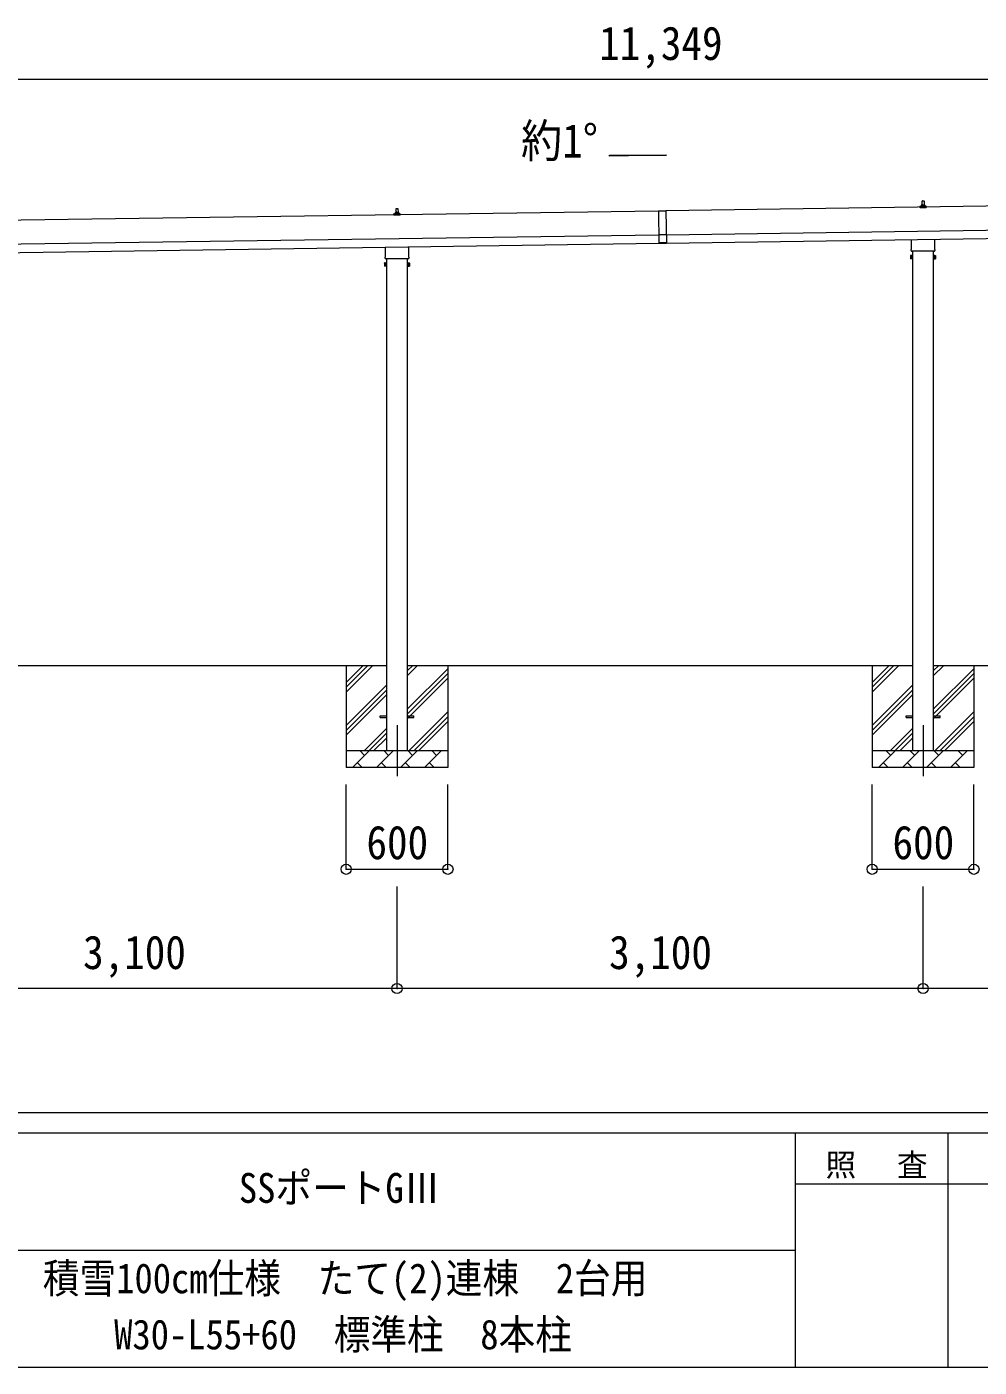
# Model space of a CAD drawing. Units: millimetres at full size, sheet at 1:60. Extents: x -16864 to 16864, y -11640 to 11640.
# Drawn here: x 875 to 6488, y -11640 to -3746 of the extents above; entities that cross this region are included whole.
import ezdxf
from ezdxf.enums import TextEntityAlignment as Align

# ---------------------------------------------------------------- set-up
doc = ezdxf.new("R2010")
doc.units = ezdxf.units.MM
doc.header["$LTSCALE"] = 60
doc.header["$PDMODE"] = 32
doc.header["$PDSIZE"] = 60
doc.linetypes.add('CHAIN1', pattern=[8, 5, -1, 1, -1])
for name, color, linetype, lineweight in [('0-1_Defpoints', 7, 'CHAIN1', 9), ('0-2_TEXT1', 4, 'Continuous', 9), ('0-3_SHAPE', 7, 'Continuous', 9), ('0-7_PARTS2', 7, 'Continuous', 9), ('0-8_TABLE1', 6, 'Continuous', 9), ('F-0', 7, 'Continuous', 9)]:
    doc.layers.add(name, color=color, linetype=linetype, lineweight=lineweight)
doc.styles.add('ＭＳ ゴシック', font='')
doc.styles.get('ＭＳ ゴシック').set_extended_font_data('MS Gothic')

msp = doc.modelspace()

# ---------------------------------------------------------------- linework, layer by layer
at = {"layer": '0-1_Defpoints'}
for p, q in [((3056.7, -7858.64), (3056.7, -8207.64)), ((6156.7, -7858.64), (6156.7, -8207.64))]:
    msp.add_line(p, q, dxfattribs=at)
at = {"layer": '0-2_TEXT1'}
for p, q in [((4644.6, -4502.81), (4308.6, -4507.61)), ((10247.38, -4750.22), (4641.76, -4830.3)), ((6138.75, -4811.31), (6138.75, -4803.6)), ((6175.25, -4811.31), (6138.75, -4811.31)), ((6139.14, -4802.81), (6174.87, -4802.81)), ((6139.52, -4802.63), (6146.24, -4801)), ((6146.62, -4800.81), (6167.39, -4800.81)), ((6147, -4800.03), (6147, -4795.81)), ((6148, -4795.81), (6166, -4795.81)), ((6151, -4795.81), (6151.73, -4772.29)), ((6152.73, -4771.31), (6161.28, -4771.31)), ((6162.28, -4772.29), (6163, -4795.81)), ((6167, -4800.03), (6167, -4795.81)), ((6174.49, -4802.63), (6167.77, -4801)), ((6175.25, -4811.31), (6175.25, -4803.6)), ((4596.76, -4830.95), (-1033.7, -4911.38)), ((3038.75, -4855.6), (3038.75, -4847.88)), ((3075.25, -4855.6), (3038.75, -4855.6)), ((3039.14, -4847.1), (3074.87, -4847.1)), ((3039.52, -4846.91), (3046.24, -4845.28)), ((3046.62, -4845.1), (3067.39, -4845.1)), ((3047, -4844.31), (3047, -4840.1)), ((3048, -4840.1), (3066, -4840.1)), ((3051, -4840.1), (3051.73, -4816.57)), ((3052.73, -4815.6), (3061.28, -4815.6)), ((3062.28, -4816.57), (3063, -4840.1)), ((3067, -4844.31), (3067, -4840.1)), ((3074.49, -4846.91), (3067.77, -4845.28)), ((3075.25, -4855.6), (3075.25, -4847.88)), ((4596.75, -4829.95), (4641.75, -4829.3)), ((4596.75, -4829.95), (4599.5, -5022.43)), ((4641.76, -4830.3), (4596.76, -4830.95)), ((4641.75, -4829.3), (4644.5, -5021.79)), ((4643.76, -4970.29), (10249.38, -4890.21)), ((-1031.7, -5051.37), (4598.76, -4970.93)), ((4643.77, -4971.29), (4598.78, -4971.93)), ((4644.47, -5020.29), (10250.09, -4940.21)), ((-1030.99, -5101.36), (4599.48, -5020.93)), ((2988.4, -5099.58), (2988.4, -5043.94)), ((3125, -5041.99), (3125, -5099.58)), ((4644.42, -5016.79), (4599.43, -5017.43)), ((4644.5, -5021.79), (4599.5, -5022.43)), ((6088.4, -5055.3), (6088.4, -4999.66)), ((6225, -4997.71), (6225, -5055.3)), ((2986.7, -5108.36), (2986.7, -5102.86)), ((3124.63, -5111.86), (2988.76, -5111.86)), ((2994.2, -5111.86), (2994.2, -8008.64)), ((3119.2, -8008.64), (3119.2, -5111.86)), ((3126.7, -5102.86), (3126.7, -5108.36)), ((6082.7, -5093.57), (6083.46, -5092.26)), ((6082.7, -5093.57), (6082.7, -5110.57)), ((6082.7, -5110.57), (6083.46, -5111.89)), ((6089.7, -5097.16), (6083.46, -5097.16)), ((6089.7, -5106.98), (6083.46, -5106.98)), ((6089.7, -5111.89), (6083.46, -5111.89)), ((6086.7, -5064.07), (6086.7, -5058.57)), ((6224.63, -5067.57), (6088.76, -5067.57)), ((6092.2, -5111.27), (6089.7, -5111.27)), ((6094.2, -5067.57), (6094.2, -8008.64)), ((6219.2, -8008.64), (6219.2, -5067.57)), ((6221.2, -5111.27), (6223.7, -5111.27)), ((6223.7, -5097.16), (6229.94, -5097.16)), ((6223.7, -5106.98), (6229.94, -5106.98)), ((6223.7, -5111.89), (6229.94, -5111.89)), ((6226.7, -5058.57), (6226.7, -5064.07)), ((6230.7, -5093.57), (6229.94, -5092.26)), ((6230.7, -5110.57), (6229.94, -5111.89)), ((6230.7, -5093.57), (6230.7, -5110.57)), ((2982.7, -5137.86), (2983.46, -5136.54)), ((2982.7, -5137.86), (2982.7, -5154.86)), ((2982.7, -5154.86), (2983.46, -5156.17)), ((2989.7, -5141.45), (2983.46, -5141.45)), ((2989.7, -5151.26), (2983.46, -5151.26)), ((2989.7, -5156.17), (2983.46, -5156.17)), ((2992.2, -5155.56), (2989.7, -5155.56)), ((3121.2, -5155.56), (3123.7, -5155.56)), ((3123.7, -5141.45), (3129.94, -5141.45)), ((3123.7, -5151.26), (3129.94, -5151.26)), ((3123.7, -5156.17), (3129.94, -5156.17)), ((3130.7, -5137.86), (3129.94, -5136.54)), ((3130.7, -5154.86), (3129.94, -5156.17)), ((3130.7, -5137.86), (3130.7, -5154.86)), ((2956.7, -7804.14), (2994.2, -7804.14)), ((2956.7, -7813.14), (2956.7, -7804.14)), ((2956.7, -7804.14), (2994.2, -7804.14)), ((2956.7, -7813.14), (2956.7, -7804.14)), ((2956.7, -7813.14), (2994.2, -7813.14)), ((2956.7, -7813.14), (2994.2, -7813.14)), ((3119.2, -7804.14), (3156.7, -7804.14)), ((3119.2, -7804.14), (3156.7, -7804.14)), ((3119.2, -7813.14), (3156.7, -7813.14)), ((3119.2, -7813.14), (3156.7, -7813.14)), ((3156.7, -7813.14), (3156.7, -7804.14)), ((3156.7, -7813.14), (3156.7, -7804.14)), ((6056.7, -7804.14), (6094.2, -7804.14)), ((6056.7, -7813.14), (6056.7, -7804.14)), ((6056.7, -7804.14), (6094.2, -7804.14)), ((6056.7, -7813.14), (6056.7, -7804.14)), ((6056.7, -7813.14), (6094.2, -7813.14)), ((6056.7, -7813.14), (6094.2, -7813.14)), ((6219.2, -7804.14), (6256.7, -7804.14)), ((6219.2, -7804.14), (6256.7, -7804.14)), ((6219.2, -7813.14), (6256.7, -7813.14)), ((6219.2, -7813.14), (6256.7, -7813.14)), ((6256.7, -7813.14), (6256.7, -7804.14)), ((6256.7, -7813.14), (6256.7, -7804.14))]:
    msp.add_line(p, q, dxfattribs=at)
for points in [[(6089.7, -5111.89), (6089.7, -5092.26), (6083.46, -5092.26)], [(6089.7, -5111.27), (6089.7, -5092.87), (6092.2, -5092.87)], [(6223.7, -5111.27), (6223.7, -5092.87), (6221.2, -5092.87)], [(6223.7, -5111.89), (6223.7, -5092.26), (6229.94, -5092.26)], [(2989.7, -5156.17), (2989.7, -5136.54), (2983.46, -5136.54)], [(2989.7, -5155.56), (2989.7, -5137.16), (2992.2, -5137.16)], [(3123.7, -5155.56), (3123.7, -5137.16), (3121.2, -5137.16)], [(3123.7, -5156.17), (3123.7, -5136.54), (3129.94, -5136.54)]]:
    msp.add_lwpolyline(points, dxfattribs=at)
for points in [[(6092.2, -5112.57), (6092.2, -5091.57), (6094.2, -5091.57), (6094.2, -5112.57)], [(6221.2, -5112.57), (6221.2, -5091.57), (6219.2, -5091.57), (6219.2, -5112.57)], [(2992.2, -5156.86), (2992.2, -5135.86), (2994.2, -5135.86), (2994.2, -5156.86)], [(3121.2, -5156.86), (3121.2, -5135.86), (3119.2, -5135.86), (3119.2, -5156.86)]]:
    msp.add_lwpolyline(points, close=True, dxfattribs=at)
for centre, radius, start, end in [((6139.75, -4803.6), 1, 103.62699, 180), ((6146, -4800.03), 1, 283.62699, 0), ((6151.09, -4796.45), 4.13, 90, 171.17633), ((6148, -4796.81), 1, 90, 180), ((6152.73, -4772.31), 1, 90, 178.60509), ((6160.34, -4795.81), 4.83, 133.60282, 180), ((6153.67, -4795.81), 4.83, 0, 46.39718), ((6161.28, -4772.31), 1, 1.39491, 90), ((6162.92, -4796.45), 4.13, 8.82367, 90), ((6166, -4796.81), 1, 0, 90), ((6168, -4800.03), 1, 180, 256.37301), ((6174.25, -4803.6), 1, 0, 76.37301), ((3039.75, -4847.88), 1, 103.62699, 180), ((3046, -4844.31), 1, 283.62699, 0), ((3051.09, -4840.73), 4.13, 90, 171.17633), ((3048, -4841.1), 1, 90, 180), ((3052.73, -4816.6), 1, 90, 178.60509), ((3060.34, -4840.1), 4.83, 133.60282, 180), ((3053.67, -4840.1), 4.83, 0, 46.39718), ((3061.28, -4816.6), 1, 1.39491, 90), ((3062.92, -4840.73), 4.13, 8.82367, 90), ((3066, -4841.1), 1, 0, 90), ((3068, -4844.31), 1, 180, 256.37301), ((3074.25, -4847.88), 1, 0, 76.37301), ((2990.7, -5102.86), 4, 125.09963, 180), ((2990.7, -5108.36), 4, 180, 194.47751), ((2990.7, -5108.36), 4, 194.47751, 241.04498), ((3122.7, -5108.36), 4, 298.95502, 345.52249), ((3122.7, -5102.86), 4, 0, 54.90037), ((3122.7, -5108.36), 4, 345.52249, 0), ((6087.04, -5094.71), 4.34, 145.61575, 214.38425), ((6087.04, -5109.43), 4.34, 145.61575, 214.38425), ((6098.94, -5102.07), 16.24, 162.41205, 197.58795), ((6090.7, -5058.57), 4, 125.09963, 180), ((6090.7, -5064.07), 4, 180, 194.47751), ((6090.7, -5064.07), 4, 194.47751, 241.04498), ((6222.7, -5064.07), 4, 298.95502, 345.52249), ((6222.7, -5058.57), 4, 0, 54.90037), ((6222.7, -5064.07), 4, 345.52249, 0), ((6226.35, -5094.71), 4.34, 325.61575, 34.38425), ((6214.46, -5102.07), 16.24, 342.41205, 17.58795), ((6226.35, -5109.43), 4.34, 325.61575, 34.38425), ((2987.04, -5139), 4.34, 145.61575, 214.38425), ((2998.94, -5146.36), 16.24, 162.41205, 197.58795), ((2987.04, -5153.72), 4.34, 145.61575, 214.38425), ((3126.35, -5139), 4.34, 325.61575, 34.38425), ((3114.46, -5146.36), 16.24, 342.41205, 17.58795), ((3126.35, -5153.72), 4.34, 325.61575, 34.38425)]:
    msp.add_arc(centre, radius, start, end, dxfattribs=at)
at = {"layer": '0-3_SHAPE'}
for p, q in [((2994.2, -7508.64), (19.2, -7508.64)), ((2756.7, -7508.64), (2756.7, -8108.64)), ((2756.7, -7607.12), (2855.18, -7508.64)), ((2756.7, -7663.69), (2911.75, -7508.64)), ((2756.7, -7635.41), (2883.46, -7508.64)), ((6094.2, -7508.64), (3119.2, -7508.64)), ((3119.2, -7565.75), (3176.31, -7508.64)), ((3119.2, -7537.47), (3148.02, -7508.64)), ((3119.2, -7763.74), (3356.7, -7526.24)), ((3119.2, -7792.02), (3356.7, -7554.52)), ((3356.7, -7508.64), (3356.7, -8108.64)), ((5856.7, -7508.64), (5856.7, -8108.64)), ((5856.7, -7607.12), (5955.18, -7508.64)), ((5856.7, -7663.69), (6011.75, -7508.64)), ((5856.7, -7635.41), (5983.46, -7508.64)), ((9194.2, -7508.64), (6219.2, -7508.64)), ((6219.2, -7565.75), (6276.31, -7508.64)), ((6219.2, -7537.47), (6248.02, -7508.64)), ((6219.2, -7763.74), (6456.7, -7526.24)), ((6219.2, -7792.02), (6456.7, -7554.52)), ((6456.7, -7508.64), (6456.7, -8108.64)), ((2756.7, -7861.68), (2994.2, -7624.18)), ((2756.7, -7889.97), (2994.2, -7652.47)), ((3119.2, -7820.31), (3356.7, -7582.81)), ((5856.7, -7861.68), (6094.2, -7624.18)), ((5856.7, -7889.97), (6094.2, -7652.47)), ((6219.2, -7820.31), (6456.7, -7582.81)), ((2756.7, -7918.25), (2994.2, -7680.75)), ((5856.7, -7918.25), (6094.2, -7680.75)), ((3128.85, -8008.64), (3356.7, -7780.8)), ((3157.14, -8008.64), (3356.7, -7809.08)), ((6228.85, -8008.64), (6456.7, -7780.8)), ((6257.14, -8008.64), (6456.7, -7809.08)), ((2864.3, -8008.64), (2994.2, -7878.74)), ((3185.42, -8008.64), (3356.7, -7837.37)), ((5964.3, -8008.64), (6094.2, -7878.74)), ((6285.42, -8008.64), (6456.7, -7837.37)), ((2892.58, -8008.64), (2994.2, -7907.02)), ((2920.86, -8008.64), (2994.2, -7935.31)), ((5992.58, -8008.64), (6094.2, -7907.02)), ((6020.86, -8008.64), (6094.2, -7935.31)), ((2756.7, -8008.64), (3356.7, -8008.64)), ((2794.56, -8108.64), (2894.56, -8008.64)), ((2866.01, -8037.2), (2837.46, -8008.64)), ((2935.99, -8108.64), (3035.99, -8008.64)), ((3007.43, -8037.2), (2978.88, -8008.64)), ((3077.41, -8108.64), (3177.41, -8008.64)), ((3148.85, -8037.2), (3120.3, -8008.64)), ((3218.83, -8108.64), (3318.83, -8008.64)), ((3290.27, -8037.2), (3261.72, -8008.64)), ((5856.7, -8008.64), (6456.7, -8008.64)), ((5894.56, -8108.64), (5994.56, -8008.64)), ((5966.01, -8037.2), (5937.46, -8008.64)), ((6035.99, -8108.64), (6135.99, -8008.64)), ((6107.43, -8037.2), (6078.88, -8008.64)), ((6177.41, -8108.64), (6277.41, -8008.64)), ((6248.85, -8037.2), (6220.3, -8008.64)), ((6318.83, -8108.64), (6418.83, -8008.64)), ((6390.27, -8037.2), (6361.72, -8008.64)), ((3356.7, -8108.64), (2756.7, -8108.64)), ((2823.12, -8080.09), (2851.67, -8108.64)), ((2964.54, -8080.09), (2993.09, -8108.64)), ((3105.96, -8080.09), (3134.51, -8108.64)), ((3247.38, -8080.09), (3275.94, -8108.64)), ((6456.7, -8108.64), (5856.7, -8108.64)), ((5923.12, -8080.09), (5951.67, -8108.64)), ((6064.54, -8080.09), (6093.09, -8108.64)), ((6205.96, -8080.09), (6234.51, -8108.64)), ((6347.38, -8080.09), (6375.94, -8108.64))]:
    msp.add_line(p, q, dxfattribs=at)
at = {"layer": '0-7_PARTS2', "color": 4}
for p, q in [((4308.6, -4507.61), (4308.6, -4502.81)), ((4308.6, -4502.81), (4644.6, -4502.81))]:
    msp.add_line(p, q, dxfattribs=at)
at = {"layer": '0-8_TABLE1'}
for p, q in [((10282.7, -4056), (-1066.3, -4056)), ((2756.7, -8707.64), (2756.7, -8207.64)), ((3356.7, -8707.64), (3356.7, -8207.64)), ((5856.7, -8707.64), (5856.7, -8207.64)), ((6456.7, -8707.64), (6456.7, -8207.64)), ((2756.7, -8707.64), (3356.7, -8707.64)), ((5856.7, -8707.64), (6456.7, -8707.64)), ((3056.7, -9409.64), (3056.7, -8809.64)), ((6156.7, -9409.64), (6156.7, -8809.64)), ((3056.7, -9409.64), (-43.3, -9409.64)), ((6156.7, -9409.64), (3056.7, -9409.64)), ((9256.7, -9409.64), (6156.7, -9409.64))]:
    msp.add_line(p, q, dxfattribs=at)
for p in [(2756.7, -8707.64), (3356.7, -8707.64), (5856.7, -8707.64), (6456.7, -8707.64), (3056.7, -9409.64), (6156.7, -9409.64)]:
    msp.add_point(p, dxfattribs=at)
at = {"layer": 'F-0', "color": 5, "lineweight": 5}
for p, q in [((-16864.12, -10140), (16015.88, -10140)), ((-16864.12, -10260), (10682.37, -10260)), ((5402.37, -10260), (5402.37, -11640)), ((6302.37, -10260), (6302.37, -11640)), ((5402.37, -10560), (9002.37, -10560)), ((-6897.63, -10950), (5402.37, -10950)), ((-16864.12, -11640), (16015.88, -11640))]:
    msp.add_line(p, q, dxfattribs=at)

# ---------------------------------------------------------------- texts
at = {"layer": '0-7_PARTS2', "style": 'ＭＳ ゴシック', "width": 0.9}
msp.add_text('約1°', height=197.9, dxfattribs=at).set_placement((3787.52, -4575.37), align=Align.BOTTOM_LEFT)
at = {"layer": '0-8_TABLE1', "color": 7, "style": 'ＭＳ ゴシック', "width": 0.9}
for s, p in [('11,349', (4248.2, -4001)), ('600', (2876.7, -8707.64)), ('600', (5976.7, -8707.64)), ('3,100', (1206.7, -9354.64)), ('3,100', (4306.7, -9354.64))]:
    msp.add_text(s, height=197.9, dxfattribs=at).set_placement(p, align=Align.BOTTOM_LEFT)
at = {"layer": 'F-0', "style": 'ＭＳ ゴシック', "width": 0.9}
for s, p in [('SSポートGⅢ', (2124.87, -10725)), ('積雪100cm仕様\u3000たて(2)連棟\u30002台用', (969.87, -11256.91)), ('W30-L55+60\u3000標準柱\u30008本柱', (1389.87, -11587.74))]:
    msp.add_text(s, height=176, dxfattribs=at).set_placement(p, align=Align.BOTTOM_LEFT)
at = {"layer": 'F-0', "insert": (5582.37, -10530), "char_height": 132, "attachment_point": 7, "style": 'ＭＳ ゴシック'}
msp.add_mtext('\\T1.17;照\u3000査', dxfattribs=at)

doc.saveas('drawing.dxf')
